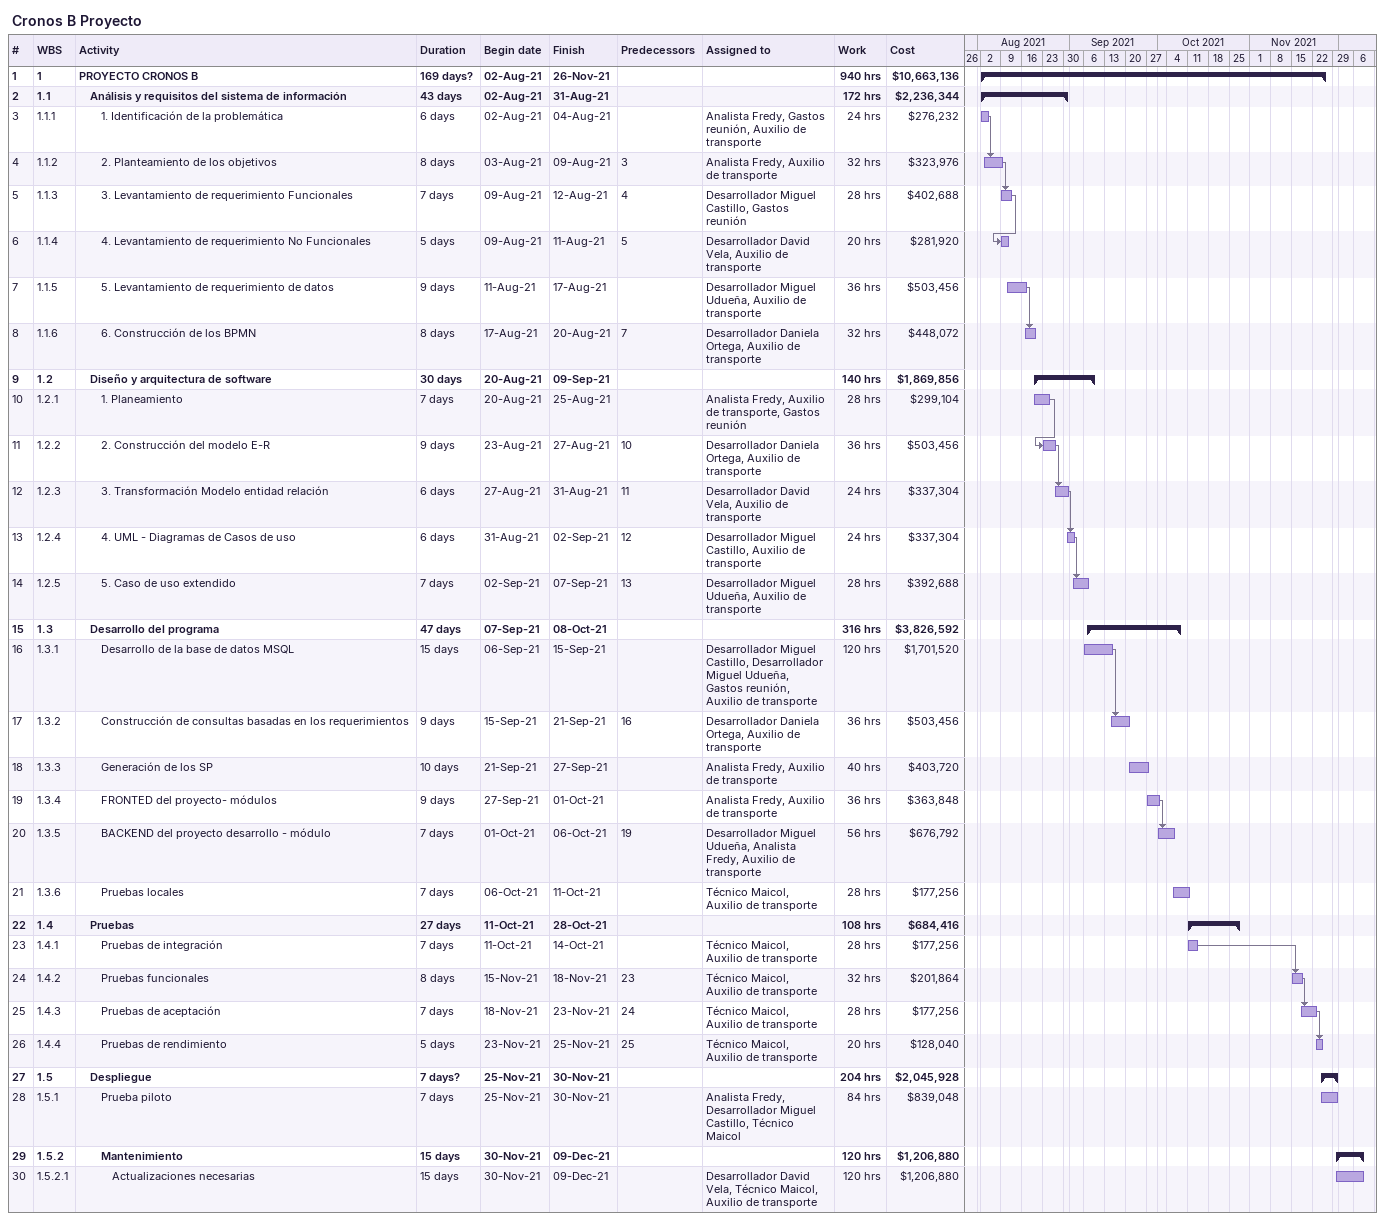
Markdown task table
Cronos B Proyecto

| ID | WBS | Task | Duration | Start | Finish | Predecessors | Resources | Work (h) | Cost ($) |
|---|---|---|---|---|---|---|---|---|---|
| 1 | 1 | **PROYECTO CRONOS B** | 169d? | 2021-08-02 | 2021-11-26 |  |  | 940 | 10663136 |
| 2 | 1.1 | **Análisis y requisitos del sistema de información** | 43d | 2021-08-02 | 2021-08-31 |  |  | 172 | 2236344 |
| 3 | 1.1.1 | 1. Identificación de la problemática | 6d | 2021-08-02 | 2021-08-04 |  | Analista Fredy, Gastos reunión, Auxilio de transporte | 24 | 276232 |
| 4 | 1.1.2 | 2. Planteamiento de los objetivos | 8d | 2021-08-03 | 2021-08-09 | 3 | Analista Fredy, Auxilio de transporte | 32 | 323976 |
| 5 | 1.1.3 | 3. Levantamiento de requerimiento Funcionales | 7d | 2021-08-09 | 2021-08-12 | 4 | Desarrollador Miguel Castillo, Gastos reunión | 28 | 402688 |
| 6 | 1.1.4 | 4. Levantamiento de requerimiento No Funcionales | 5d | 2021-08-09 | 2021-08-11 | 5 | Desarrollador David Vela, Auxilio de transporte | 20 | 281920 |
| 7 | 1.1.5 | 5. Levantamiento de requerimiento de datos | 9d | 2021-08-11 | 2021-08-17 |  | Desarrollador Miguel Udueña, Auxilio de transporte | 36 | 503456 |
| 8 | 1.1.6 | 6. Construcción de los BPMN | 8d | 2021-08-17 | 2021-08-20 | 7 | Desarrollador Daniela Ortega, Auxilio de transporte | 32 | 448072 |
| 9 | 1.2 | **Diseño y arquitectura de software** | 30d | 2021-08-20 | 2021-09-09 |  |  | 140 | 1869856 |
| 10 | 1.2.1 | 1. Planeamiento | 7d | 2021-08-20 | 2021-08-25 |  | Analista Fredy, Auxilio de transporte, Gastos reunión | 28 | 299104 |
| 11 | 1.2.2 | 2. Construcción del modelo E-R | 9d | 2021-08-23 | 2021-08-27 | 10 | Desarrollador Daniela Ortega, Auxilio de transporte | 36 | 503456 |
| 12 | 1.2.3 | 3. Transformación Modelo entidad relación | 6d | 2021-08-27 | 2021-08-31 | 11 | Desarrollador David Vela, Auxilio de transporte | 24 | 337304 |
| 13 | 1.2.4 | 4. UML - Diagramas de Casos de uso | 6d | 2021-08-31 | 2021-09-02 | 12 | Desarrollador Miguel Castillo, Auxilio de transporte | 24 | 337304 |
| 14 | 1.2.5 | 5. Caso de uso extendido | 7d | 2021-09-02 | 2021-09-07 | 13 | Desarrollador Miguel Udueña, Auxilio de transporte | 28 | 392688 |
| 15 | 1.3 | **Desarrollo del programa** | 47d | 2021-09-07 | 2021-10-08 |  |  | 316 | 3826592 |
| 16 | 1.3.1 | Desarrollo de la base de datos MSQL | 15d | 2021-09-06 | 2021-09-15 |  | Desarrollador Miguel Castillo, Desarrollador Miguel Udueña, Gastos reunión, Auxilio de transporte | 120 | 1701520 |
| 17 | 1.3.2 | Construcción de consultas basadas en los requerimientos | 9d | 2021-09-15 | 2021-09-21 | 16 | Desarrollador Daniela Ortega, Auxilio de transporte | 36 | 503456 |
| 18 | 1.3.3 | Generación de los SP | 10d | 2021-09-21 | 2021-09-27 |  | Analista Fredy, Auxilio de transporte | 40 | 403720 |
| 19 | 1.3.4 | FRONTED del proyecto- módulos | 9d | 2021-09-27 | 2021-10-01 |  | Analista Fredy, Auxilio de transporte | 36 | 363848 |
| 20 | 1.3.5 | BACKEND del proyecto desarrollo - módulo | 7d | 2021-10-01 | 2021-10-06 | 19 | Desarrollador Miguel Udueña, Analista Fredy, Auxilio de transporte | 56 | 676792 |
| 21 | 1.3.6 | Pruebas locales | 7d | 2021-10-06 | 2021-10-11 |  | Técnico Maicol, Auxilio de transporte | 28 | 177256 |
| 22 | 1.4 | **Pruebas** | 27d | 2021-10-11 | 2021-10-28 |  |  | 108 | 684416 |
| 23 | 1.4.1 | Pruebas de integración | 7d | 2021-10-11 | 2021-10-14 |  | Técnico Maicol, Auxilio de transporte | 28 | 177256 |
| 24 | 1.4.2 | Pruebas funcionales | 8d | 2021-11-15 | 2021-11-18 | 23 | Técnico Maicol, Auxilio de transporte | 32 | 201864 |
| 25 | 1.4.3 | Pruebas de aceptación | 7d | 2021-11-18 | 2021-11-23 | 24 | Técnico Maicol, Auxilio de transporte | 28 | 177256 |
| 26 | 1.4.4 | Pruebas de rendimiento | 5d | 2021-11-23 | 2021-11-25 | 25 | Técnico Maicol, Auxilio de transporte | 20 | 128040 |
| 27 | 1.5 | **Despliegue** | 7d? | 2021-11-25 | 2021-11-30 |  |  | 204 | 2045928 |
| 28 | 1.5.1 | Prueba piloto | 7d | 2021-11-25 | 2021-11-30 |  | Analista Fredy, Desarrollador Miguel Castillo, Técnico Maicol | 84 | 839048 |
| 29 | 1.5.2 | **Mantenimiento** | 15d | 2021-11-30 | 2021-12-09 |  |  | 120 | 1206880 |
| 30 | 1.5.2.1 | Actualizaciones necesarias | 15d | 2021-11-30 | 2021-12-09 |  | Desarrollador David Vela, Técnico Maicol, Auxilio de transporte | 120 | 1206880 |
